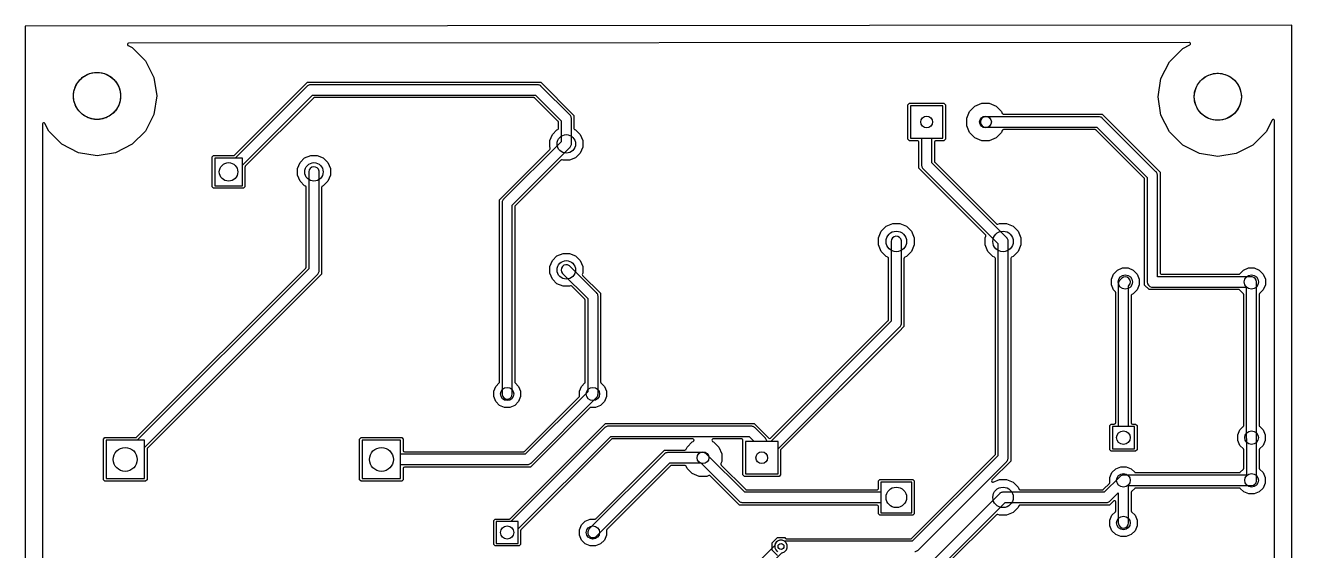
# Model space of a CAD drawing. Header units: millimetres. Extents: x 5.1 to 80.4, y -4 to 85.1.
# Drawn here: x 5.1 to 80.4, y 53.8 to 85.1 of the extents above; entities that cross this region are included whole.
import ezdxf

# ---------------------------------------------------------------- set-up
doc = ezdxf.new("R2010")
doc.units = ezdxf.units.MM

msp = doc.modelspace()

# ---------------------------------------------------------------- linework, layer by layer
at = {"layer": '16_copper'}
for points in [[(59.667, 80.34), (57.737, 80.34), (57.737, 78.41), (59.667, 78.41)], [(17.995, 77.228), (16.345, 77.228), (16.345, 75.578), (17.995, 75.578)], [(71.069, 61.239), (69.748, 61.239), (69.748, 59.919), (71.069, 59.919)], [(12.167, 60.427), (9.881, 60.427), (9.881, 58.141), (12.167, 58.141)], [(27.407, 60.427), (25.121, 60.427), (25.121, 58.141), (27.407, 58.141)], [(49.858, 60.35), (47.927, 60.35), (47.927, 58.42), (49.858, 58.42)], [(57.81, 57.937), (55.982, 57.937), (55.982, 56.109), (57.81, 56.109)], [(34.396, 55.579), (33.098, 55.579), (33.098, 54.281), (34.396, 54.281)]]:
    msp.add_lwpolyline(points, close=True, dxfattribs=at)
msp.add_lwpolyline([(47.064, 48.904, 0.534512), (47.305, 49.487), (47.295, 49.5), (47.295, 50.928), (50.095, 53.728), (50.112, 53.73, 1), (49.964, 54.474), (49.916, 54.461, 0.26795), (49.666, 54.176), (49.664, 54.159), (46.774, 51.27), (46.767, 51.26), (46.758, 51.252, 0.144213), (46.688, 51.095), (46.687, 51.084, 0.015609), (46.686, 51.065), (46.685, 51.054), (46.685, 49.5), (46.675, 49.487, 0.621839), (47.015, 48.898)], format="xyb", close=True, dxfattribs=at)
at = {"layer": '1_copper'}
for points in [[(79.401, 2.385), (79.401, 79.452), (79.4, 79.456), (79.4, 79.46, 0.645589), (79.268, 79.504), (79.264, 79.498), (79.26, 79.493, 0.022656), (79.257, 79.487), (78.898, 78.784), (78.112, 77.998), (77.121, 77.493), (76.022, 77.319), (74.924, 77.493), (73.933, 77.998), (73.146, 78.784), (72.641, 79.775), (72.467, 80.874), (72.641, 81.972), (73.146, 82.963), (73.933, 83.75), (74.358, 83.967), (74.362, 83.969), (74.365, 83.971, 0.645615), (74.344, 84.108), (74.337, 84.109), (74.331, 84.11, 0.022816), (74.324, 84.111), (11.229, 84.068), (11.225, 84.068), (11.221, 84.068, 0.645589), (11.177, 83.936), (11.183, 83.932), (11.188, 83.927, 0.022491), (11.194, 83.924), (11.437, 83.8), (12.223, 83.014), (12.728, 82.023), (12.902, 80.924), (12.728, 79.826), (12.223, 78.835), (11.437, 78.048), (10.446, 77.543), (9.347, 77.369), (8.249, 77.543), (7.258, 78.048), (6.471, 78.835), (6.24, 79.288), (6.238, 79.291), (6.236, 79.295, 0.645601), (6.099, 79.274), (6.098, 79.267), (6.096, 79.26, 0.022652), (6.096, 79.254), (6.096, -2.77)], [(49.818, 53.571), (49.507, 53.882), (49.507, 54.322), (49.818, 54.633), (50.258, 54.633), (50.309, 54.582), (50.316, 54.576), (50.322, 54.571, 0.087651), (50.347, 54.561), (50.354, 54.56), (50.363, 54.559), (57.753, 54.559), (57.762, 54.56), (57.77, 54.561, 0.087654), (57.795, 54.571), (57.8, 54.576), (57.807, 54.582), (62.766, 59.541), (62.772, 59.547), (62.777, 59.554, 0.087651), (62.787, 59.579), (62.788, 59.586), (62.789, 59.595), (62.789, 71.247), (62.789, 71.248), (62.789, 71.25, 0.218346), (62.76, 71.307), (62.751, 71.312), (62.744, 71.316, 0.00789), (62.742, 71.317), (62.642, 71.359), (62.342, 71.659), (62.179, 72.051), (62.179, 72.475), (62.221, 72.575), (62.221, 72.577), (62.222, 72.578, 0.218355), (62.217, 72.642), (62.21, 72.65), (62.206, 72.657, 0.007896), (62.204, 72.658), (58.535, 76.328), (58.245, 76.618), (58.245, 78.181), (58.244, 78.187, 0.392588), (58.169, 78.257), (57.674, 78.257), (57.584, 78.347), (57.584, 80.403), (57.674, 80.493), (59.73, 80.493), (59.82, 80.403), (59.82, 78.347), (59.73, 78.257), (59.235, 78.257), (59.23, 78.257, 0.392588), (59.159, 78.181), (59.159, 77.028), (59.16, 77.02), (59.161, 77.011, 0.087654), (59.171, 76.987), (59.176, 76.981), (59.181, 76.974), (62.851, 73.305), (62.852, 73.304), (62.853, 73.303, 0.218356), (62.914, 73.283), (62.924, 73.286), (62.932, 73.287, 0.007894), (62.934, 73.288), (63.034, 73.33), (63.458, 73.33), (63.85, 73.167), (64.15, 72.867), (64.313, 72.475), (64.313, 72.051), (64.15, 71.659), (63.85, 71.359), (63.75, 71.317), (63.749, 71.316), (63.747, 71.316, 0.21835), (63.706, 71.267), (63.705, 71.257), (63.703, 71.249, 0.007886), (63.703, 71.247), (63.703, 59.184), (62.579, 58.06), (62.575, 58.055), (62.57, 58.05, 0.747777), (62.662, 57.936), (63.034, 58.09), (63.458, 58.09), (63.85, 57.927), (64.15, 57.627), (64.192, 57.527), (64.193, 57.526), (64.193, 57.524, 0.21835), (64.242, 57.483), (64.252, 57.482), (64.26, 57.48, 0.007886), (64.262, 57.48), (69.172, 57.48), (69.18, 57.481), (69.189, 57.482, 0.087654), (69.213, 57.492), (69.219, 57.497), (69.226, 57.503), (69.574, 57.85), (69.579, 57.857), (69.584, 57.864, 0.087651), (69.594, 57.888), (69.595, 57.896), (69.596, 57.904), (69.596, 58.201), (69.72, 58.499), (69.948, 58.728), (70.247, 58.852), (70.57, 58.852), (70.869, 58.728), (71.079, 58.519), (71.086, 58.513), (71.092, 58.508, 0.087651), (71.117, 58.498), (71.124, 58.497), (71.133, 58.496), (77.305, 58.496), (77.313, 58.497), (77.322, 58.498, 0.087654), (77.346, 58.508), (77.352, 58.513), (77.359, 58.519), (77.549, 58.709), (77.554, 58.716), (77.56, 58.722, 0.087651), (77.57, 58.747), (77.57, 58.754), (77.572, 58.763), (77.572, 59.855), (77.57, 59.864), (77.57, 59.872, 0.087654), (77.559, 59.896), (77.555, 59.902), (77.549, 59.909), (77.34, 60.119), (77.216, 60.417), (77.216, 60.741), (77.34, 61.039), (77.54, 61.24), (77.545, 61.247), (77.551, 61.253, 0.087651), (77.561, 61.278), (77.561, 61.285), (77.562, 61.294), (77.562, 69.1), (77.561, 69.108), (77.561, 69.117, 0.087654), (77.55, 69.141), (77.545, 69.147), (77.54, 69.154), (77.323, 69.37), (77.317, 69.376), (77.31, 69.381, 0.087651), (77.285, 69.391), (77.278, 69.392), (77.269, 69.393), (71.937, 69.393), (71.669, 69.661), (71.669, 75.979), (71.668, 75.987), (71.667, 75.996, 0.087654), (71.657, 76.02), (71.652, 76.026), (71.647, 76.033), (68.784, 78.895), (68.778, 78.901), (68.771, 78.906, 0.087651), (68.747, 78.916), (68.739, 78.917), (68.73, 78.918), (63.273, 78.918), (63.272, 78.918), (63.27, 78.918, 0.218346), (63.213, 78.889), (63.208, 78.88), (63.204, 78.873, 0.00789), (63.203, 78.871), (63.15, 78.742), (62.835, 78.428), (62.424, 78.257), (61.98, 78.257), (61.569, 78.428), (61.255, 78.742), (61.084, 79.153), (61.084, 79.597), (61.255, 80.008), (61.569, 80.322), (61.98, 80.493), (62.424, 80.493), (62.835, 80.322), (63.15, 80.008), (63.203, 79.879), (63.204, 79.878), (63.204, 79.876, 0.21835), (63.253, 79.835), (63.263, 79.834), (63.271, 79.832, 0.007886), (63.273, 79.832), (69.141, 79.832), (72.584, 76.389), (72.584, 70.383), (72.584, 70.378, 0.392588), (72.66, 70.307), (77.269, 70.307), (77.278, 70.308), (77.286, 70.309, 0.087654), (77.311, 70.319), (77.316, 70.324), (77.323, 70.33), (77.549, 70.555), (77.854, 70.681), (78.185, 70.681), (78.491, 70.555), (78.724, 70.321), (78.851, 70.015), (78.851, 69.685), (78.724, 69.379), (78.499, 69.154), (78.494, 69.147), (78.489, 69.14, 0.087651), (78.479, 69.116), (78.478, 69.109), (78.477, 69.1), (78.477, 61.312), (78.478, 61.304), (78.479, 61.295, 0.087654), (78.489, 61.271), (78.494, 61.265), (78.499, 61.258), (78.718, 61.039), (78.842, 60.741), (78.842, 60.417), (78.718, 60.119), (78.508, 59.909), (78.503, 59.902), (78.498, 59.896, 0.087651), (78.488, 59.871), (78.487, 59.864), (78.486, 59.855), (78.486, 58.763), (78.487, 58.754), (78.488, 58.746, 0.087654), (78.498, 58.722), (78.503, 58.716), (78.508, 58.709), (78.718, 58.499), (78.842, 58.201), (78.842, 57.877), (78.718, 57.579), (78.489, 57.35), (78.19, 57.226), (77.867, 57.226), (77.568, 57.35), (77.359, 57.559), (77.352, 57.565), (77.346, 57.57, 0.087651), (77.321, 57.58), (77.314, 57.581), (77.305, 57.582), (71.133, 57.582), (71.124, 57.581), (71.116, 57.58, 0.087654), (71.091, 57.57), (71.086, 57.565), (71.079, 57.559), (70.888, 57.369), (70.883, 57.362), (70.878, 57.356, 0.087664), (70.868, 57.331), (70.867, 57.324), (70.866, 57.315), (70.866, 56.223), (70.867, 56.214), (70.868, 56.206, 0.087654), (70.878, 56.182), (70.883, 56.176), (70.888, 56.169), (71.098, 55.959), (71.222, 55.661), (71.222, 55.337), (71.098, 55.039), (70.869, 54.81), (70.57, 54.686), (70.247, 54.686), (69.948, 54.81), (69.72, 55.039), (69.596, 55.337), (69.596, 55.661), (69.72, 55.959), (69.929, 56.169), (69.934, 56.176), (69.94, 56.182, 0.087651), (69.95, 56.207), (69.95, 56.214), (69.952, 56.223), (69.952, 56.751), (69.951, 56.754), (69.951, 56.757, 0.54841), (69.838, 56.818), (69.831, 56.812), (69.825, 56.808, 0.015772), (69.822, 56.805), (69.582, 56.566), (64.262, 56.566), (64.261, 56.566), (64.259, 56.566, 0.218346), (64.202, 56.537), (64.197, 56.528), (64.193, 56.521, 0.00789), (64.192, 56.519), (64.15, 56.419), (63.85, 56.119), (63.458, 55.956), (63.034, 55.956), (62.934, 55.998), (62.932, 55.998), (62.931, 55.999, 0.218355), (62.867, 55.994), (62.859, 55.987), (62.852, 55.983, 0.007882), (62.851, 55.981), (59.789, 52.919)], [(57.998, 53.798, 0.144215), (58.159, 53.86), (58.167, 53.867, 0.015626), (58.181, 53.879), (58.19, 53.886), (63.462, 59.158), (63.469, 59.167), (63.478, 59.176, 0.144213), (63.548, 59.333), (63.549, 59.343, 0.015609), (63.55, 59.362), (63.551, 59.374), (63.551, 72.263), (63.55, 72.275), (63.55, 72.287, 0.144215), (63.488, 72.448), (63.481, 72.456, 0.015626), (63.469, 72.47), (63.462, 72.479), (59.007, 76.933), (59.007, 78.41), (59.667, 78.41), (59.667, 80.34), (57.737, 80.34), (57.737, 78.41), (58.397, 78.41), (58.397, 76.807), (58.398, 76.795), (58.398, 76.783, 0.144215), (58.46, 76.622), (58.466, 76.614, 0.015626), (58.479, 76.6), (58.486, 76.592), (62.941, 72.137), (62.941, 59.5), (57.848, 54.407), (50.262, 54.407), (50.249, 54.417, 1), (49.827, 53.787)], [(59.525, 52.87), (63.372, 56.718), (69.393, 56.718), (69.405, 56.719), (69.417, 56.719, 0.144215), (69.578, 56.781), (69.586, 56.788, 0.015626), (69.6, 56.8), (69.608, 56.807), (70.104, 57.303), (70.104, 55.499), (70.107, 55.455, 0.930834), (70.714, 55.499), (70.714, 57.734), (78.029, 57.734), (78.03, 57.734), (78.03, 57.734, 0.374196), (78.331, 57.998), (78.334, 58.039), (78.334, 60.579), (78.333, 60.591), (78.333, 60.603, 0.034897), (78.326, 60.646), (78.324, 60.652), (78.324, 69.85), (78.324, 69.851), (78.324, 69.851, 0.374196), (78.06, 70.152), (78.02, 70.155), (72.431, 70.155), (72.431, 76.2), (72.43, 76.212), (72.43, 76.224, 0.144215), (72.369, 76.385), (72.362, 76.393, 0.015626), (72.349, 76.407), (72.342, 76.416), (69.167, 79.591), (69.158, 79.598), (69.149, 79.607, 0.144213), (68.992, 79.677), (68.982, 79.678, 0.015609), (68.963, 79.679), (68.951, 79.68), (62.202, 79.68), (62.159, 79.677, 0.930834), (62.202, 79.07), (68.825, 79.07), (71.822, 76.074), (71.822, 69.85), (71.822, 69.849), (71.822, 69.849, 0.374196), (72.086, 69.548), (72.126, 69.545), (77.715, 69.545), (77.715, 60.588), (77.716, 60.576), (77.716, 60.564, 0.03582), (77.722, 60.521), (77.724, 60.515), (77.724, 58.344), (70.409, 58.344), (70.408, 58.344), (70.407, 58.344, 0.171974), (70.216, 58.274), (70.209, 58.269, 0.001175), (70.208, 58.268), (70.201, 58.261), (70.193, 58.255), (69.267, 57.328), (63.246, 57.328), (63.234, 57.327), (63.222, 57.327, 0.144215), (63.061, 57.265), (63.053, 57.258, 0.015626), (63.039, 57.246), (63.03, 57.239), (59.183, 53.391)]]:
    msp.add_lwpolyline(points, format="xyb", dxfattribs=at)
for points in [[(33.587, 62.379), (33.293, 62.501), (33.067, 62.726), (32.945, 63.021), (32.945, 63.339), (33.067, 63.634), (33.267, 63.834), (33.272, 63.841), (33.278, 63.847, 0.087651), (33.288, 63.872), (33.288, 63.879), (33.289, 63.888), (33.289, 74.745), (33.58, 75.035), (36.288, 77.744), (36.289, 77.745), (36.291, 77.746, 0.218356), (36.31, 77.806), (36.307, 77.817), (36.306, 77.824, 0.007894), (36.305, 77.827), (36.284, 77.876), (36.284, 78.265), (36.433, 78.624), (36.708, 78.899), (36.758, 78.919, 0.229641), (36.802, 78.969), (36.803, 78.98), (36.805, 78.987, 0.007886), (36.805, 78.99), (36.805, 79.357), (36.803, 79.366), (36.803, 79.374, 0.087654), (36.792, 79.399), (36.788, 79.404), (36.782, 79.411), (35.393, 80.8), (35.386, 80.806), (35.38, 80.811, 0.087651), (35.355, 80.821), (35.348, 80.822), (35.339, 80.823), (22.268, 80.823), (22.26, 80.822), (22.251, 80.821, 0.087654), (22.227, 80.811), (22.221, 80.806), (22.214, 80.8), (18.17, 76.756), (18.165, 76.75), (18.16, 76.743, 0.087651), (18.15, 76.719), (18.149, 76.711), (18.148, 76.702), (18.148, 75.515), (18.059, 75.426), (16.282, 75.426), (16.193, 75.515), (16.193, 77.291), (16.282, 77.381), (17.47, 77.381), (17.478, 77.382), (17.487, 77.382, 0.087654), (17.511, 77.393), (17.517, 77.398), (17.524, 77.403), (21.858, 81.737), (35.749, 81.737), (37.719, 79.768), (37.719, 78.99), (37.719, 78.988), (37.719, 78.987, 0.218346), (37.748, 78.93), (37.757, 78.925), (37.764, 78.92, 0.00789), (37.766, 78.919), (37.815, 78.899), (38.09, 78.624), (38.239, 78.265), (38.239, 77.876), (38.09, 77.517), (37.815, 77.242), (37.456, 77.093), (37.067, 77.093), (37.018, 77.113, 0.229642), (36.952, 77.11), (36.943, 77.103), (36.937, 77.099, 0.007896), (36.935, 77.097), (34.226, 74.388), (34.221, 74.381), (34.216, 74.375, 0.087651), (34.206, 74.35), (34.205, 74.343), (34.204, 74.334), (34.204, 63.888), (34.205, 63.879), (34.206, 63.871, 0.087654), (34.216, 63.846), (34.221, 63.841), (34.226, 63.834), (34.426, 63.634), (34.548, 63.339), (34.548, 63.021), (34.426, 62.726), (34.201, 62.501), (33.906, 62.379)], [(33.792, 62.879, 0.37152), (34.051, 63.18), (34.051, 74.429), (37.477, 77.855), (37.485, 77.864), (37.494, 77.872, 0.144213), (37.564, 78.03), (37.565, 78.04, 0.015609), (37.566, 78.059), (37.567, 78.07), (37.567, 79.578), (37.566, 79.59), (37.566, 79.602, 0.144215), (37.504, 79.763), (37.497, 79.771, 0.015626), (37.485, 79.785), (37.477, 79.794), (35.776, 81.496), (35.766, 81.503), (35.758, 81.512, 0.144213), (35.601, 81.582), (35.59, 81.583, 0.015609), (35.571, 81.584), (35.56, 81.585), (22.047, 81.585), (22.035, 81.584), (22.023, 81.584, 0.144215), (21.862, 81.522), (21.854, 81.515, 0.015626), (21.84, 81.503), (21.832, 81.496), (17.564, 77.228), (16.345, 77.228), (16.345, 75.578), (17.995, 75.578), (17.995, 76.797), (22.173, 80.975), (35.434, 80.975), (36.957, 79.452), (36.957, 78.197), (33.531, 74.771), (33.523, 74.762), (33.515, 74.753, 0.144213), (33.445, 74.596), (33.444, 74.585, 0.015609), (33.443, 74.566), (33.442, 74.555), (33.442, 63.18), (33.445, 63.136, 0.3742), (33.748, 62.875)], [(9.817, 57.988), (9.728, 58.077), (9.728, 60.49), (9.817, 60.579), (11.641, 60.579), (11.649, 60.58), (11.658, 60.581, 0.087654), (11.682, 60.591), (11.688, 60.596), (11.695, 60.601), (21.771, 70.677), (21.776, 70.684), (21.781, 70.691, 0.087651), (21.791, 70.715), (21.792, 70.723), (21.793, 70.731), (21.793, 75.484), (21.793, 75.485), (21.793, 75.487, 0.218346), (21.764, 75.544), (21.755, 75.549), (21.748, 75.553, 0.00789), (21.746, 75.554), (21.697, 75.575), (21.422, 75.85), (21.273, 76.209), (21.273, 76.598), (21.422, 76.957), (21.697, 77.232), (22.056, 77.381), (22.445, 77.381), (22.804, 77.232), (23.079, 76.957), (23.228, 76.598), (23.228, 76.209), (23.079, 75.85), (22.804, 75.575), (22.755, 75.554, 0.229641), (22.71, 75.504), (22.709, 75.494), (22.708, 75.486, 0.007886), (22.708, 75.484), (22.708, 70.321), (12.341, 59.955), (12.336, 59.948), (12.331, 59.941, 0.087651), (12.321, 59.917), (12.32, 59.91), (12.319, 59.901), (12.319, 58.077), (12.23, 57.988)], [(12.167, 59.996), (22.466, 70.295), (22.474, 70.304), (22.482, 70.312, 0.144213), (22.552, 70.47), (22.553, 70.48, 0.015609), (22.554, 70.499), (22.555, 70.51), (22.555, 76.403), (22.552, 76.447, 0.930834), (21.946, 76.403), (21.946, 70.637), (11.736, 60.427), (9.881, 60.427), (9.881, 58.141), (12.167, 58.141)], [(33.034, 54.129), (32.945, 54.218), (32.945, 55.642), (33.034, 55.731), (33.87, 55.731), (33.878, 55.733), (33.887, 55.733, 0.087654), (33.911, 55.744), (33.917, 55.748), (33.924, 55.754), (39.587, 61.417), (48.449, 61.417), (48.74, 61.127), (48.74, 61.127), (49.06, 60.807), (49.06, 60.807), (49.31, 60.557), (49.314, 60.553, 0.39257), (49.418, 60.557), (56.416, 67.556), (56.422, 67.563), (56.427, 67.569, 0.087651), (56.437, 67.594), (56.438, 67.601), (56.439, 67.61), (56.439, 71.247), (56.439, 71.248), (56.439, 71.25, 0.218346), (56.41, 71.307), (56.401, 71.312), (56.394, 71.316, 0.00789), (56.392, 71.317), (56.292, 71.359), (55.992, 71.659), (55.829, 72.051), (55.829, 72.475), (55.992, 72.867), (56.292, 73.167), (56.684, 73.33), (57.108, 73.33), (57.5, 73.167), (57.8, 72.867), (57.963, 72.475), (57.963, 72.051), (57.8, 71.659), (57.5, 71.359), (57.4, 71.317), (57.399, 71.316), (57.397, 71.316, 0.21835), (57.356, 71.267), (57.355, 71.257), (57.353, 71.249, 0.007886), (57.353, 71.247), (57.353, 67.199), (57.063, 66.909), (50.032, 59.879), (50.027, 59.872), (50.022, 59.865, 0.087651), (50.012, 59.841), (50.011, 59.833), (50.01, 59.825), (50.01, 58.357), (49.921, 58.268), (47.864, 58.268), (47.775, 58.357), (47.775, 60.427), (47.774, 60.432, 0.392588), (47.699, 60.503), (45.998, 60.503), (45.991, 60.502), (45.984, 60.502, 0.747774), (45.969, 60.356), (46.025, 60.333), (46.34, 60.018), (46.51, 59.608), (46.51, 59.163), (46.457, 59.034), (46.456, 59.032), (46.455, 59.031, 0.218355), (46.46, 58.968), (46.467, 58.959), (46.471, 58.953, 0.007896), (46.473, 58.951), (47.922, 57.503), (47.928, 57.497), (47.935, 57.492, 0.087651), (47.959, 57.482), (47.967, 57.481), (47.975, 57.48), (55.753, 57.48), (55.759, 57.481, 0.392588), (55.829, 57.556), (55.829, 58.001), (55.918, 58.09), (57.874, 58.09), (57.963, 58.001), (57.963, 56.045), (57.874, 55.956), (55.918, 55.956), (55.829, 56.045), (55.829, 56.49), (55.828, 56.495, 0.392588), (55.753, 56.566), (47.565, 56.566), (47.275, 56.856), (45.827, 58.304), (45.825, 58.305), (45.824, 58.307, 0.218356), (45.764, 58.326), (45.753, 58.324), (45.746, 58.322, 0.007894), (45.743, 58.321), (45.615, 58.268), (45.17, 58.268), (44.759, 58.438), (44.445, 58.752), (44.392, 58.881), (44.391, 58.882), (44.39, 58.884, 0.21835), (44.342, 58.925), (44.331, 58.927), (44.324, 58.928, 0.007886), (44.321, 58.928), (43.523, 58.928), (43.514, 58.927), (43.506, 58.926, 0.087654), (43.481, 58.916), (43.476, 58.911), (43.469, 58.906), (39.67, 55.107), (39.665, 55.1), (39.66, 55.094, 0.087651), (39.65, 55.069), (39.649, 55.062), (39.648, 55.053), (39.648, 54.771), (39.526, 54.476), (39.301, 54.251), (39.006, 54.129), (38.687, 54.129), (38.393, 54.251), (38.167, 54.476), (38.045, 54.771), (38.045, 55.089), (38.167, 55.384), (38.393, 55.609), (38.687, 55.731), (38.97, 55.731), (38.978, 55.733), (38.987, 55.733, 0.087654), (39.011, 55.744), (39.017, 55.748), (39.024, 55.754), (43.112, 59.842), (44.321, 59.842), (44.323, 59.843), (44.324, 59.842, 0.218346), (44.381, 59.871), (44.386, 59.881), (44.391, 59.887, 0.00789), (44.392, 59.889), (44.445, 60.018), (44.759, 60.333), (44.816, 60.356, 0.820685), (44.787, 60.503), (39.998, 60.503), (39.989, 60.502), (39.981, 60.501, 0.087654), (39.956, 60.491), (39.951, 60.486), (39.944, 60.48), (34.57, 55.107), (34.565, 55.1), (34.56, 55.094, 0.087651), (34.55, 55.069), (34.549, 55.062), (34.548, 55.053), (34.548, 54.218), (34.459, 54.129)], [(34.396, 55.148), (39.903, 60.655), (48.134, 60.655), (48.439, 60.35), (47.927, 60.35), (47.927, 58.42), (49.858, 58.42), (49.858, 59.919), (57.112, 67.173), (57.119, 67.182), (57.128, 67.191, 0.144213), (57.198, 67.348), (57.199, 67.359, 0.015609), (57.2, 67.377), (57.201, 67.389), (57.201, 72.263), (57.198, 72.307, 0.930834), (56.591, 72.263), (56.591, 67.515), (49.427, 60.35), (49.196, 60.35), (49.196, 60.351, 0.144215), (49.135, 60.512), (49.128, 60.52, 0.015626), (49.115, 60.535), (49.108, 60.543), (48.476, 61.176), (48.466, 61.183), (48.458, 61.192, 0.144213), (48.301, 61.262), (48.29, 61.263, 0.015609), (48.271, 61.264), (48.26, 61.265), (39.777, 61.265), (39.765, 61.264), (39.753, 61.264, 0.144215), (39.592, 61.202), (39.584, 61.195, 0.015626), (39.57, 61.183), (39.561, 61.176), (33.965, 55.579), (33.098, 55.579), (33.098, 54.281), (34.396, 54.281)], [(25.057, 57.988), (24.968, 58.077), (24.968, 60.49), (25.057, 60.579), (27.47, 60.579), (27.559, 60.49), (27.559, 59.817), (27.56, 59.811, 0.392588), (27.635, 59.741), (34.729, 59.741), (34.738, 59.742), (34.746, 59.743, 0.087654), (34.771, 59.753), (34.776, 59.758), (34.783, 59.763), (38.023, 63.003), (38.028, 63.01), (38.033, 63.016, 0.087651), (38.043, 63.041), (38.044, 63.048), (38.045, 63.057), (38.045, 63.339), (38.167, 63.634), (38.367, 63.834), (38.372, 63.841), (38.378, 63.847, 0.087651), (38.388, 63.872), (38.388, 63.879), (38.389, 63.888), (38.389, 68.765), (38.388, 68.773), (38.388, 68.782, 0.087654), (38.377, 68.806), (38.372, 68.812), (38.367, 68.819), (37.589, 69.597), (37.587, 69.598), (37.586, 69.599, 0.218356), (37.526, 69.619), (37.515, 69.616), (37.508, 69.614, 0.007894), (37.506, 69.613), (37.456, 69.593), (37.067, 69.593), (36.708, 69.742), (36.433, 70.017), (36.284, 70.376), (36.284, 70.765), (36.433, 71.124), (36.708, 71.399), (37.067, 71.548), (37.456, 71.548), (37.815, 71.399), (38.09, 71.124), (38.239, 70.765), (38.239, 70.376), (38.219, 70.327, 0.229642), (38.223, 70.26), (38.229, 70.252), (38.234, 70.245, 0.007896), (38.235, 70.244), (39.304, 69.175), (39.304, 63.888), (39.305, 63.879), (39.306, 63.871, 0.087654), (39.316, 63.846), (39.321, 63.841), (39.326, 63.834), (39.526, 63.634), (39.648, 63.339), (39.648, 63.021), (39.526, 62.726), (39.301, 62.501), (39.006, 62.379), (38.723, 62.379), (38.715, 62.377), (38.706, 62.377, 0.087654), (38.682, 62.366), (38.676, 62.362), (38.669, 62.356), (35.14, 58.826), (27.635, 58.826), (27.63, 58.826, 0.392588), (27.559, 58.75), (27.559, 58.077), (27.47, 57.988)], [(27.407, 58.979), (34.95, 58.979), (34.962, 58.98), (34.974, 58.98, 0.144215), (35.135, 59.041), (35.143, 59.048, 0.015626), (35.157, 59.061), (35.166, 59.068), (39.062, 62.964), (39.07, 62.974), (39.078, 62.982, 0.144213), (39.149, 63.139), (39.149, 63.15, 0.015609), (39.151, 63.169), (39.151, 63.18), (39.151, 68.986), (39.151, 68.998), (39.15, 69.01, 0.144215), (39.089, 69.17), (39.082, 69.178, 0.015626), (39.07, 69.193), (39.062, 69.201), (37.477, 70.786), (37.444, 70.814, 0.930833), (37.046, 70.355), (38.542, 68.859), (38.542, 63.306), (34.824, 59.588), (27.407, 59.588), (27.407, 60.427), (25.121, 60.427), (25.121, 58.141), (27.407, 58.141)], [(69.685, 59.766), (69.596, 59.855), (69.596, 61.303), (69.685, 61.392), (69.875, 61.392), (69.881, 61.393, 0.392588), (69.952, 61.468), (69.952, 69.211), (69.95, 69.219), (69.95, 69.228, 0.087654), (69.939, 69.252), (69.935, 69.258), (69.929, 69.265), (69.815, 69.379), (69.688, 69.685), (69.688, 70.015), (69.815, 70.321), (70.049, 70.555), (70.354, 70.681), (70.685, 70.681), (70.991, 70.555), (71.224, 70.321), (71.351, 70.015), (71.351, 69.685), (71.224, 69.379), (70.991, 69.145), (70.913, 69.113), (70.912, 69.112), (70.91, 69.112, 0.21835), (70.869, 69.063), (70.867, 69.053), (70.867, 69.05), (70.867, 69.049), (70.867, 69.049), (70.866, 69.045, 0.007886), (70.866, 69.043), (70.866, 61.468), (70.867, 61.462, 0.392588), (70.942, 61.392), (71.132, 61.392), (71.222, 61.303), (71.222, 59.855), (71.132, 59.766)], [(71.069, 61.239), (70.714, 61.239), (70.714, 69.613), (70.735, 69.634, 1), (70.304, 70.066), (70.193, 69.955), (70.185, 69.946), (70.177, 69.937, 0.144213), (70.107, 69.78), (70.106, 69.769, 0.015609), (70.105, 69.75), (70.104, 69.739), (70.104, 61.239), (69.748, 61.239), (69.748, 59.919), (71.069, 59.919)], [(38.871, 54.626, 0.178544), (39.062, 54.714), (43.428, 59.08), (45.266, 59.08), (47.539, 56.807), (47.548, 56.8), (47.557, 56.791, 0.144213), (47.714, 56.721), (47.724, 56.72, 0.015609), (47.743, 56.719), (47.755, 56.718), (55.982, 56.718), (55.982, 56.109), (57.81, 56.109), (57.81, 57.937), (55.982, 57.937), (55.982, 57.328), (47.881, 57.328), (45.608, 59.601), (45.599, 59.609), (45.59, 59.617, 0.144213), (45.433, 59.687), (45.423, 59.688, 0.015609), (45.404, 59.689), (45.392, 59.69), (43.302, 59.69), (43.29, 59.689), (43.278, 59.689, 0.144215), (43.117, 59.628), (43.109, 59.621, 0.015626), (43.095, 59.608), (43.086, 59.601), (38.631, 55.146), (38.603, 55.113, 0.595495), (38.827, 54.626)]]:
    msp.add_lwpolyline(points, format="xyb", close=True, dxfattribs=at)
at = {"layer": 'drills_NPTH'}
for centre in [(9.347, 80.924), (76.022, 80.874)]:
    msp.add_circle(centre, 1.4, dxfattribs=at)
at = {"layer": 'drills_PTH'}
for centre, radius in [((58.702, 79.375), 0.35), ((62.202, 79.375), 0.35), ((37.262, 78.07), 0.55), ((17.17, 76.403), 0.55), ((22.25, 76.403), 0.55), ((56.896, 72.263), 0.61), ((63.246, 72.263), 0.61), ((37.262, 70.57), 0.55), ((70.52, 69.85), 0.425), ((78.02, 69.85), 0.425), ((33.747, 63.18), 0.395), ((38.847, 63.18), 0.395), ((70.409, 60.579), 0.406), ((78.029, 60.579), 0.406), ((11.024, 59.284), 0.711), ((26.264, 59.284), 0.711), ((45.392, 59.385), 0.35), ((48.892, 59.385), 0.35), ((70.409, 58.039), 0.406), ((78.029, 58.039), 0.406), ((56.896, 57.023), 0.61), ((63.246, 57.023), 0.61), ((70.409, 55.499), 0.406), ((33.747, 54.93), 0.395), ((38.847, 54.93), 0.395)]:
    msp.add_circle(centre, radius, dxfattribs=at)
at = {"layer": 'drills_via_1_16'}
msp.add_circle((50.038, 54.102), 0.175, dxfattribs=at)
at = {"layer": 'holes'}
for points in [[(10.747, 80.874), (10.74, 80.775), (10.726, 80.676), (10.705, 80.578), (10.676, 80.482), (10.641, 80.388), (10.6, 80.297), (10.552, 80.21), (10.498, 80.125), (10.438, 80.045), (10.373, 79.97), (10.302, 79.899), (10.226, 79.834), (10.146, 79.774), (10.062, 79.72), (9.974, 79.672), (9.883, 79.63), (9.79, 79.595), (9.694, 79.567), (9.596, 79.546), (9.497, 79.532), (9.397, 79.524), (9.297, 79.524), (9.197, 79.532), (9.098, 79.546), (9.001, 79.567), (8.905, 79.595), (8.811, 79.63), (8.72, 79.672), (8.632, 79.72), (8.548, 79.774), (8.468, 79.834), (8.393, 79.899), (8.322, 79.97), (8.256, 80.045), (8.196, 80.125), (8.142, 80.21), (8.094, 80.297), (8.053, 80.388), (8.018, 80.482), (7.99, 80.578), (7.969, 80.676), (7.954, 80.775), (7.947, 80.874), (7.947, 80.974), (7.954, 81.074), (7.969, 81.173), (7.99, 81.271), (8.018, 81.367), (8.053, 81.46), (8.094, 81.551), (8.142, 81.639), (8.196, 81.723), (8.256, 81.803), (8.322, 81.879), (8.393, 81.95), (8.468, 82.015), (8.548, 82.075), (8.632, 82.129), (8.72, 82.177), (8.811, 82.219), (8.905, 82.254), (9.001, 82.282), (9.098, 82.303), (9.197, 82.317), (9.297, 82.324), (9.397, 82.324), (9.497, 82.317), (9.596, 82.303), (9.694, 82.282), (9.79, 82.254), (9.883, 82.219), (9.974, 82.177), (10.062, 82.129), (10.146, 82.075), (10.226, 82.015), (10.302, 81.95), (10.373, 81.879), (10.438, 81.803), (10.498, 81.723), (10.552, 81.639), (10.6, 81.551), (10.641, 81.46), (10.676, 81.367), (10.705, 81.271), (10.726, 81.173), (10.74, 81.074), (10.747, 80.974), (10.747, 80.874)], [(77.422, 80.824), (77.415, 80.724), (77.401, 80.625), (77.38, 80.527), (77.351, 80.431), (77.316, 80.338), (77.275, 80.247), (77.227, 80.159), (77.173, 80.075), (77.113, 79.995), (77.048, 79.919), (76.977, 79.848), (76.901, 79.783), (76.821, 79.723), (76.737, 79.669), (76.649, 79.621), (76.558, 79.579), (76.465, 79.544), (76.369, 79.516), (76.271, 79.495), (76.172, 79.481), (76.072, 79.474), (75.972, 79.474), (75.872, 79.481), (75.773, 79.495), (75.676, 79.516), (75.58, 79.544), (75.486, 79.579), (75.395, 79.621), (75.307, 79.669), (75.223, 79.723), (75.143, 79.783), (75.068, 79.848), (74.997, 79.919), (74.931, 79.995), (74.871, 80.075), (74.817, 80.159), (74.769, 80.247), (74.728, 80.338), (74.693, 80.431), (74.665, 80.527), (74.644, 80.625), (74.629, 80.724), (74.622, 80.824), (74.622, 80.924), (74.629, 81.023), (74.644, 81.122), (74.665, 81.22), (74.693, 81.316), (74.728, 81.41), (74.769, 81.501), (74.817, 81.588), (74.871, 81.673), (74.931, 81.753), (74.997, 81.828), (75.068, 81.899), (75.143, 81.964), (75.223, 82.024), (75.307, 82.078), (75.395, 82.126), (75.486, 82.168), (75.58, 82.203), (75.676, 82.231), (75.773, 82.252), (75.872, 82.266), (75.972, 82.274), (76.072, 82.274), (76.172, 82.266), (76.271, 82.252), (76.369, 82.231), (76.465, 82.203), (76.558, 82.168), (76.649, 82.126), (76.737, 82.078), (76.821, 82.024), (76.901, 81.964), (76.977, 81.899), (77.048, 81.828), (77.113, 81.753), (77.173, 81.673), (77.227, 81.588), (77.275, 81.501), (77.316, 81.41), (77.351, 81.316), (77.38, 81.22), (77.401, 81.122), (77.415, 81.023), (77.422, 80.924), (77.422, 80.824)]]:
    msp.add_lwpolyline(points, close=True, dxfattribs=at)
at = {"layer": 'outline'}
msp.add_lwpolyline([(5.08, -3.861), (80.417, -3.988), (80.417, 85.131), (5.08, 85.08), (5.08, -3.861)], close=True, dxfattribs=at)

doc.saveas('drawing.dxf')
